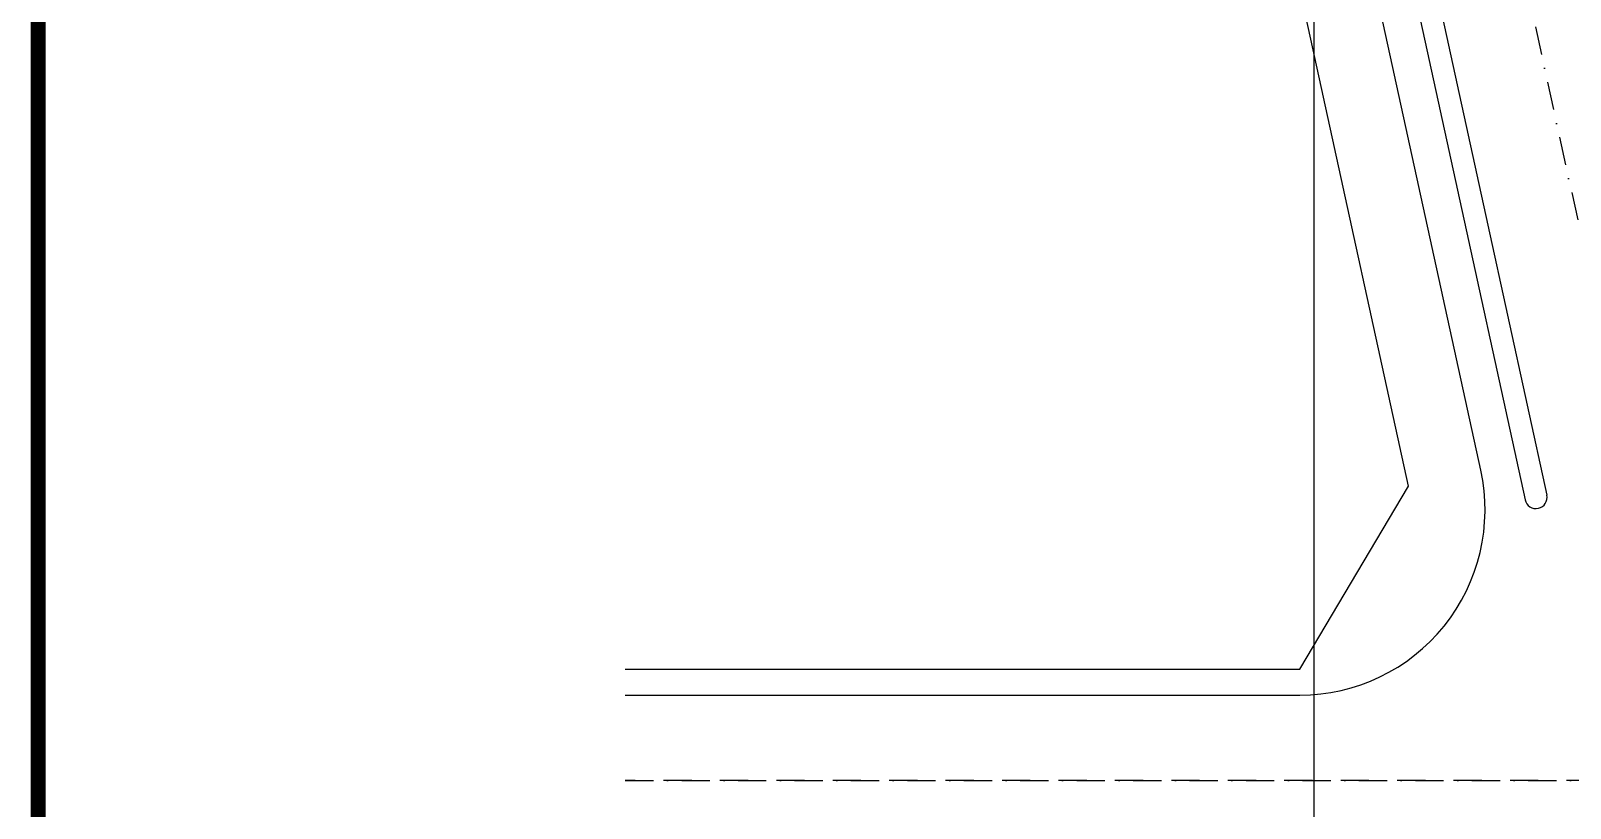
# Model space of a CAD drawing. Extents: x -24961 to 905641, y -154323 to 635957.
# Drawn here: x 81641 to 289493, y 193427 to 298319 of the extents above; entities that cross this region are included whole.
import ezdxf

# ---------------------------------------------------------------- set-up
doc = ezdxf.new("R2010")
doc.units = 0
doc.header["$LTSCALE"] = 1000
doc.header["$MEASUREMENT"] = 0
doc.linetypes.add('DASHDOT', pattern=[25.4, 12.7, -6.35, 0, -6.35])
for name, color, linetype in [('PUB_TITLE', 4, 'Continuous'), ('RD-侧石线', 162, 'Continuous'), ('Red Line$0$RD-红线', 7, 'Continuous'), ('Red Line$0$RD-绿线', 3, 'Continuous'), ('字', 31, 'Continuous'), ('建筑-图框', 3, 'Continuous'), ('道路中心线', 1, 'DASHDOT')]:
    doc.layers.add(name, color=color, linetype=linetype)

# ---------------------------------------------------------------- blocks, each defined once
blk = doc.blocks.new('TK')
at = {"layer": '建筑-图框', "const_width": 200}
blk.add_lwpolyline([(832085, -1143272), (912685, -1143272), (912685, -1085872), (832085, -1085872)], close=True, dxfattribs=at)

msp = doc.modelspace()

# ---------------------------------------------------------------- linework, layer by layer
at = {"layer": 'PUB_TITLE'}
msp.add_lwpolyline([(254869.9, 157138.3), (725718.5, 157138.5), (725718.4, 490177.8), (254869.8, 490177.6)], close=True, dxfattribs=at)
at = {"layer": 'RD-侧石线'}
msp.add_lwpolyline([(277415.7, 239017.3), (194359.5, 618956.6)], dxfattribs=at)
msp.add_lwpolyline([(161902.9, 208679.2), (252992.3, 208679.2, 0.47874999), (277415.5, 239018.3)], format="xyb", dxfattribs=at)
at = {"layer": 'Red Line$0$RD-红线', "linetype": 'ByBlock'}
for points in [[(267646.2, 236882.6), (184123.4, 618956.6)], [(252992.3, 212179.2), (267646.2, 236882.6)], [(161902.9, 212179.2), (252992.3, 212179.2)]]:
    msp.add_lwpolyline(points, dxfattribs=at)
at = {"layer": 'Red Line$0$RD-绿线', "ltscale": 5, "flags": 128}
for points in [[(199477.6, 618956.6), (283404, 235036.6)], [(202548.5, 618956.6), (286334.8, 235677.2)]]:
    msp.add_lwpolyline(points, dxfattribs=at)
at = {"layer": 'Red Line$0$RD-绿线'}
msp.add_lwpolyline([(283404, 235036.6, 1), (286334.8, 235677.2)], format="xyb", dxfattribs=at)
at = {"layer": '道路中心线', "ltscale": 0.3}
for points in [[(214831.8, 618956.6), (307034, 197179.2)], [(788102.9, 197179.6), (161902.9, 197179.3)], [(161902.9, 197179.2), (788102.9, 197179.4)]]:
    msp.add_lwpolyline(points, dxfattribs=at)

# ---------------------------------------------------------------- block references
at = {"layer": '字', "xscale": 10, "yscale": 10, "zscale": 10, "rotation": 2.448314861579657e-05}
msp.add_blockref('TK', (-8238217.2, 11477671), dxfattribs=at)

doc.saveas('drawing.dxf')
